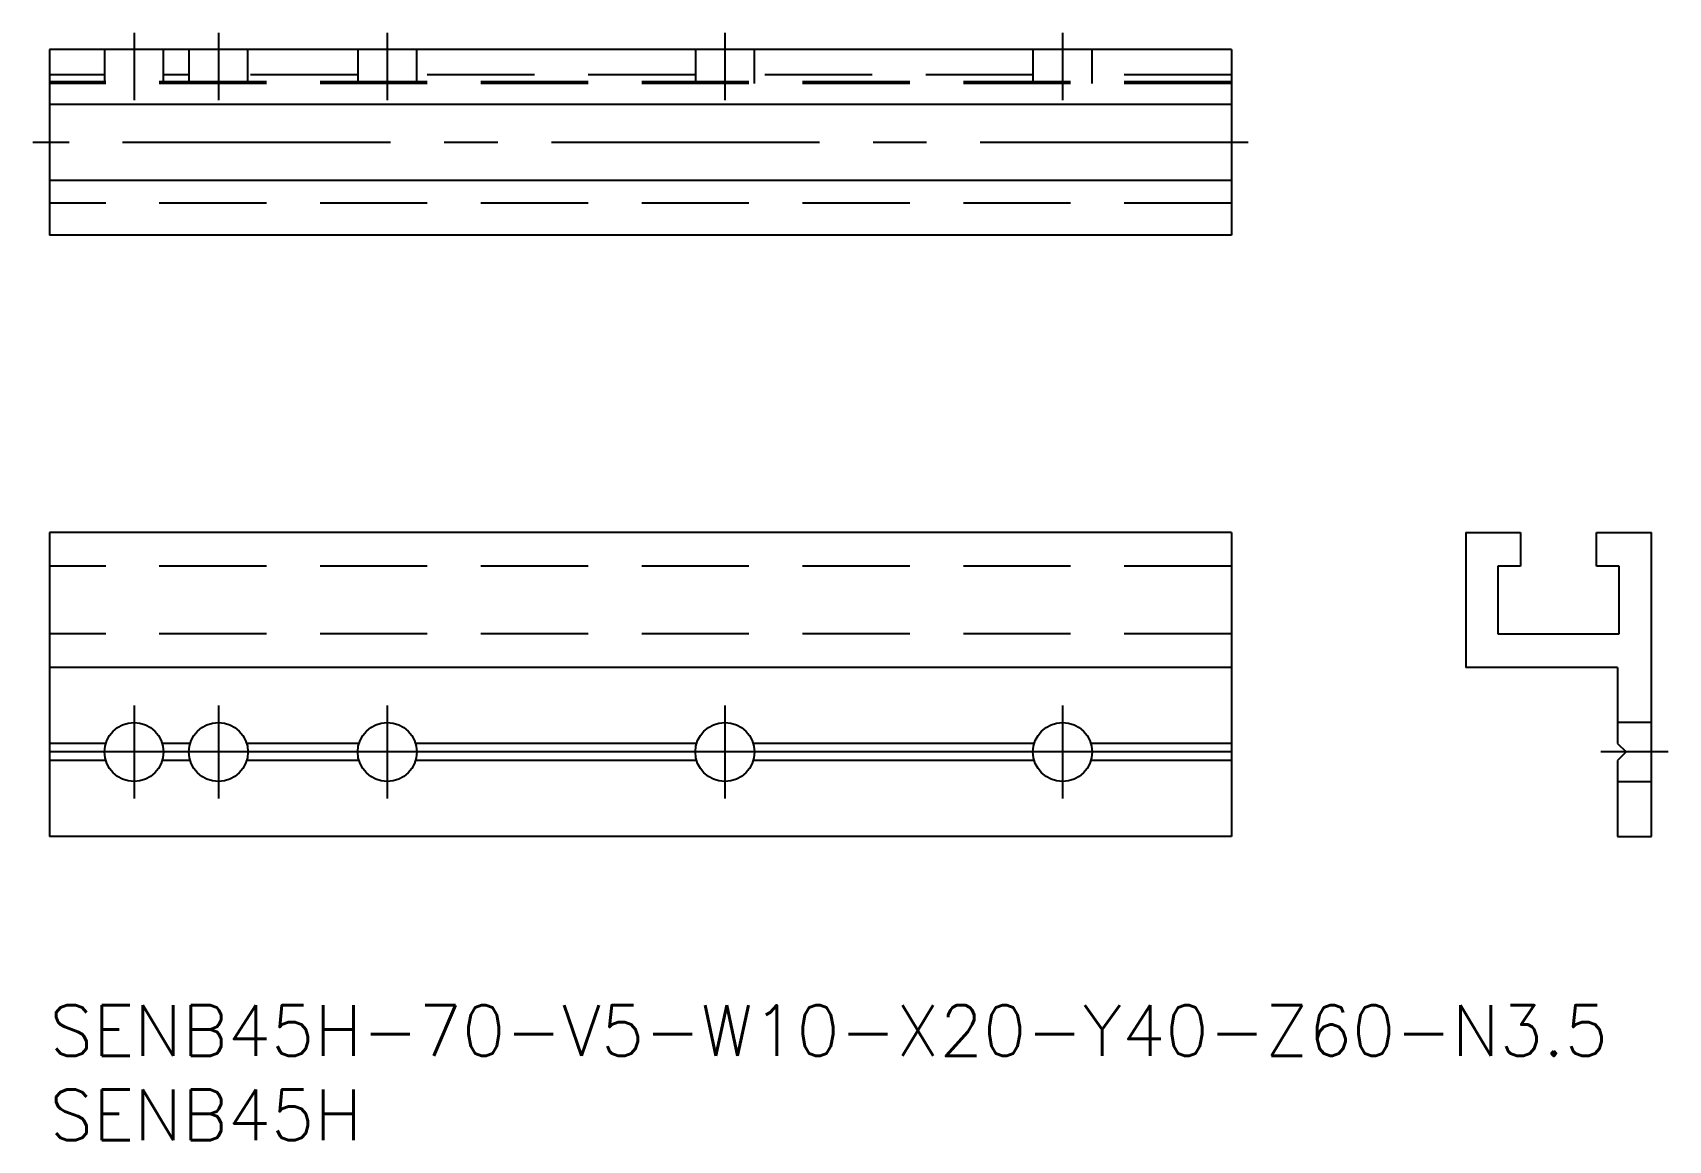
# Model space of a CAD drawing. Extents: x -1 to 95.9, y -8 to 57.6.
import ezdxf

# ---------------------------------------------------------------- set-up
doc = ezdxf.new("R2010")
doc.units = 0
doc.header["$LTSCALE"] = 0.5
doc.linetypes.add('CENTER', pattern=[50.8, 31.75, -6.35, 6.35, -6.35])
doc.linetypes.add('DASHED', pattern=[19.05, 12.7, -6.35])
for name, color, linetype in [('MSM_CENTER', 1, 'CENTER'), ('MSM_CONTINUOUS', 7, 'CONTINUOUS'), ('MSM_DASHED', 4, 'DASHED'), ('MSM_PART_NUMBER', 7, 'CONTINUOUS')]:
    doc.layers.add(name, color=color, linetype=linetype)
doc.styles.get("Standard").update_dxf_attribs({"font": 'txt.shx', "height": 1, "bigfont": 'bigfont.shx'})

# ---------------------------------------------------------------- blocks, each defined once
blk = doc.blocks.new('*U37')
at = {"layer": 'MSM_PART_NUMBER'}
blk.add_text('SENB45H-70-V5-W10-X20-Y40-Z60-N3.5', height=3, dxfattribs=at).set_placement((0, -3))
blk = doc.blocks.new('*U38')
at = {"layer": 'MSM_PART_NUMBER'}
blk.add_text('SENB45H', height=3, dxfattribs=at).set_placement((0, -8))

msp = doc.modelspace()

# ---------------------------------------------------------------- linework, layer by layer
at = {"layer": 'MSM_CENTER'}
for p, q in [((5, 57.6), (5, 53.6)), ((10, 57.6), (10, 53.6)), ((20, 57.6), (20, 53.6)), ((40, 57.6), (40, 53.6)), ((60, 57.6), (60, 53.6)), ((71, 51.1), (-1, 51.1)), ((5, 17.75), (5, 12.25)), ((10, 17.75), (10, 12.25)), ((20, 17.75), (20, 12.25)), ((40, 17.75), (40, 12.25)), ((60, 17.75), (60, 12.25)), ((12.75, 15), (2.25, 15)), ((22.75, 15), (17.25, 15)), ((42.75, 15), (37.25, 15)), ((62.75, 15), (57.25, 15)), ((95.882, 15), (91.882, 15))]:
    msp.add_line(p, q, dxfattribs=at)
at = {"layer": 'MSM_CONTINUOUS'}
for p, q in [((0, 56.6), (0, 45.6)), ((70, 56.6), (0, 56.6)), ((70, 56.6), (70, 45.6)), ((70, 53.35), (0, 53.35)), ((70, 48.85), (0, 48.85)), ((70, 45.6), (0, 45.6)), ((0, 28), (0, 10)), ((70, 28), (0, 28)), ((70, 28), (70, 10)), ((83.882, 28), (87.132, 28)), ((83.882, 28), (83.882, 20)), ((87.132, 28), (87.132, 26)), ((91.632, 26), (91.632, 28)), ((91.632, 28), (94.882, 28)), ((94.882, 10), (94.882, 28)), ((87.132, 26), (85.782, 26)), ((85.782, 26), (85.782, 22)), ((92.982, 26), (91.632, 26)), ((92.982, 22), (92.982, 26)), ((85.782, 22), (92.982, 22)), ((70, 20), (0, 20)), ((92.882, 20), (83.882, 20)), ((92.882, 20), (92.882, 15.5)), ((3.323, 15.5), (0, 15.5)), ((3.25, 15), (0, 15)), ((8.323, 15.5), (6.677, 15.5)), ((18.323, 15.5), (11.677, 15.5)), ((18.25, 15), (11.75, 15)), ((38.323, 15.5), (21.677, 15.5)), ((38.25, 15), (21.75, 15)), ((58.323, 15.5), (41.677, 15.5)), ((58.25, 15), (41.75, 15)), ((70, 15.5), (61.677, 15.5)), ((70, 15), (61.75, 15)), ((92.882, 15.5), (93.382, 15)), ((93.382, 15), (92.882, 14.5)), ((3.323, 14.5), (0, 14.5)), ((8.323, 14.5), (6.677, 14.5)), ((18.323, 14.5), (11.677, 14.5)), ((38.323, 14.5), (21.677, 14.5)), ((58.323, 14.5), (41.677, 14.5)), ((70, 14.5), (61.677, 14.5)), ((92.882, 14.5), (92.882, 10)), ((70, 10), (0, 10)), ((92.882, 10), (94.882, 10))]:
    msp.add_line(p, q, dxfattribs=at)
for centre in [(5, 15), (10, 15), (20, 15), (40, 15), (60, 15)]:
    msp.add_circle(centre, 1.75, dxfattribs=at)
at = {"layer": 'MSM_DASHED'}
for p, q in [((3.25, 56.6), (3.25, 54.6)), ((6.75, 54.6), (6.75, 56.6)), ((8.25, 56.6), (8.25, 54.6)), ((11.75, 54.6), (11.75, 56.6)), ((18.25, 56.6), (18.25, 54.6)), ((21.75, 54.6), (21.75, 56.6)), ((38.25, 56.6), (38.25, 54.6)), ((41.75, 54.6), (41.75, 56.6)), ((58.25, 56.6), (58.25, 54.6)), ((61.75, 54.6), (61.75, 56.6)), ((3.25, 55.1), (0, 55.1)), ((70, 54.7), (0, 54.7)), ((70, 54.6), (0, 54.6)), ((8.25, 55.1), (6.75, 55.1)), ((18.25, 55.1), (11.75, 55.1)), ((38.25, 55.1), (21.75, 55.1)), ((58.25, 55.1), (41.75, 55.1)), ((70, 55.1), (61.75, 55.1)), ((70, 47.5), (0, 47.5)), ((70, 26), (0, 26)), ((70, 22), (0, 22)), ((94.882, 16.75), (92.882, 16.75)), ((92.882, 13.25), (94.882, 13.25))]:
    msp.add_line(p, q, dxfattribs=at)

# ---------------------------------------------------------------- block references
at = {"layer": 'MSM_CONTINUOUS'}
for name in ['*U37', '*U38']:
    msp.add_blockref(name, (0, 0), dxfattribs=at)

doc.saveas('drawing.dxf')
